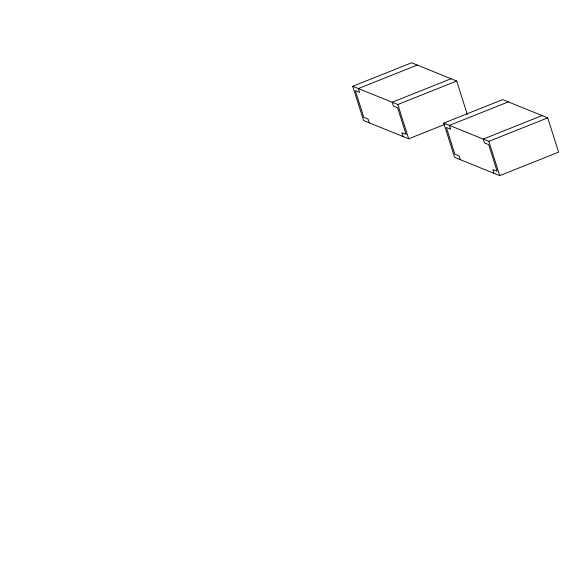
<?xml version="1.0" encoding="UTF-8"?>
<svg xmlns="http://www.w3.org/2000/svg" width="588" height="588" viewBox="0 0 588 588"><rect width="100%" height="100%" fill="white"/><g stroke="black" fill="none" stroke-linecap="round" stroke-linejoin="round"><path stroke-width="0.88" d="M444.851 124.362L408.689 138.797L363.604 120.555L352.726 86.282L411.607 62.784L456.692 81.026L467.291 114.447M417.245 65.062L358.364 88.56L359.569 92.367L355.343 90.655L363.803 117.321L368.029 119.026L369.235 122.833M451.055 78.741L392.174 102.238L393.387 106.053L397.613 107.758L406.065 134.417L401.839 132.712L403.052 136.519M352.726 86.282L397.811 104.524L456.692 81.026M443.764 123.112L502.644 99.615L547.729 117.857L558.6 152.138L499.719 175.636L454.634 157.393L443.764 123.112L488.849 141.355L547.729 117.857M508.282 101.9L449.401 125.398L450.606 129.206L446.38 127.493L454.84 154.152L459.066 155.864L460.272 159.671M542.092 115.579L483.211 139.077L484.424 142.884L488.65 144.597L497.103 171.255L492.876 169.542L494.089 173.357M488.849 141.355L499.719 175.636M397.811 104.524L408.689 138.797"/></g></svg>
